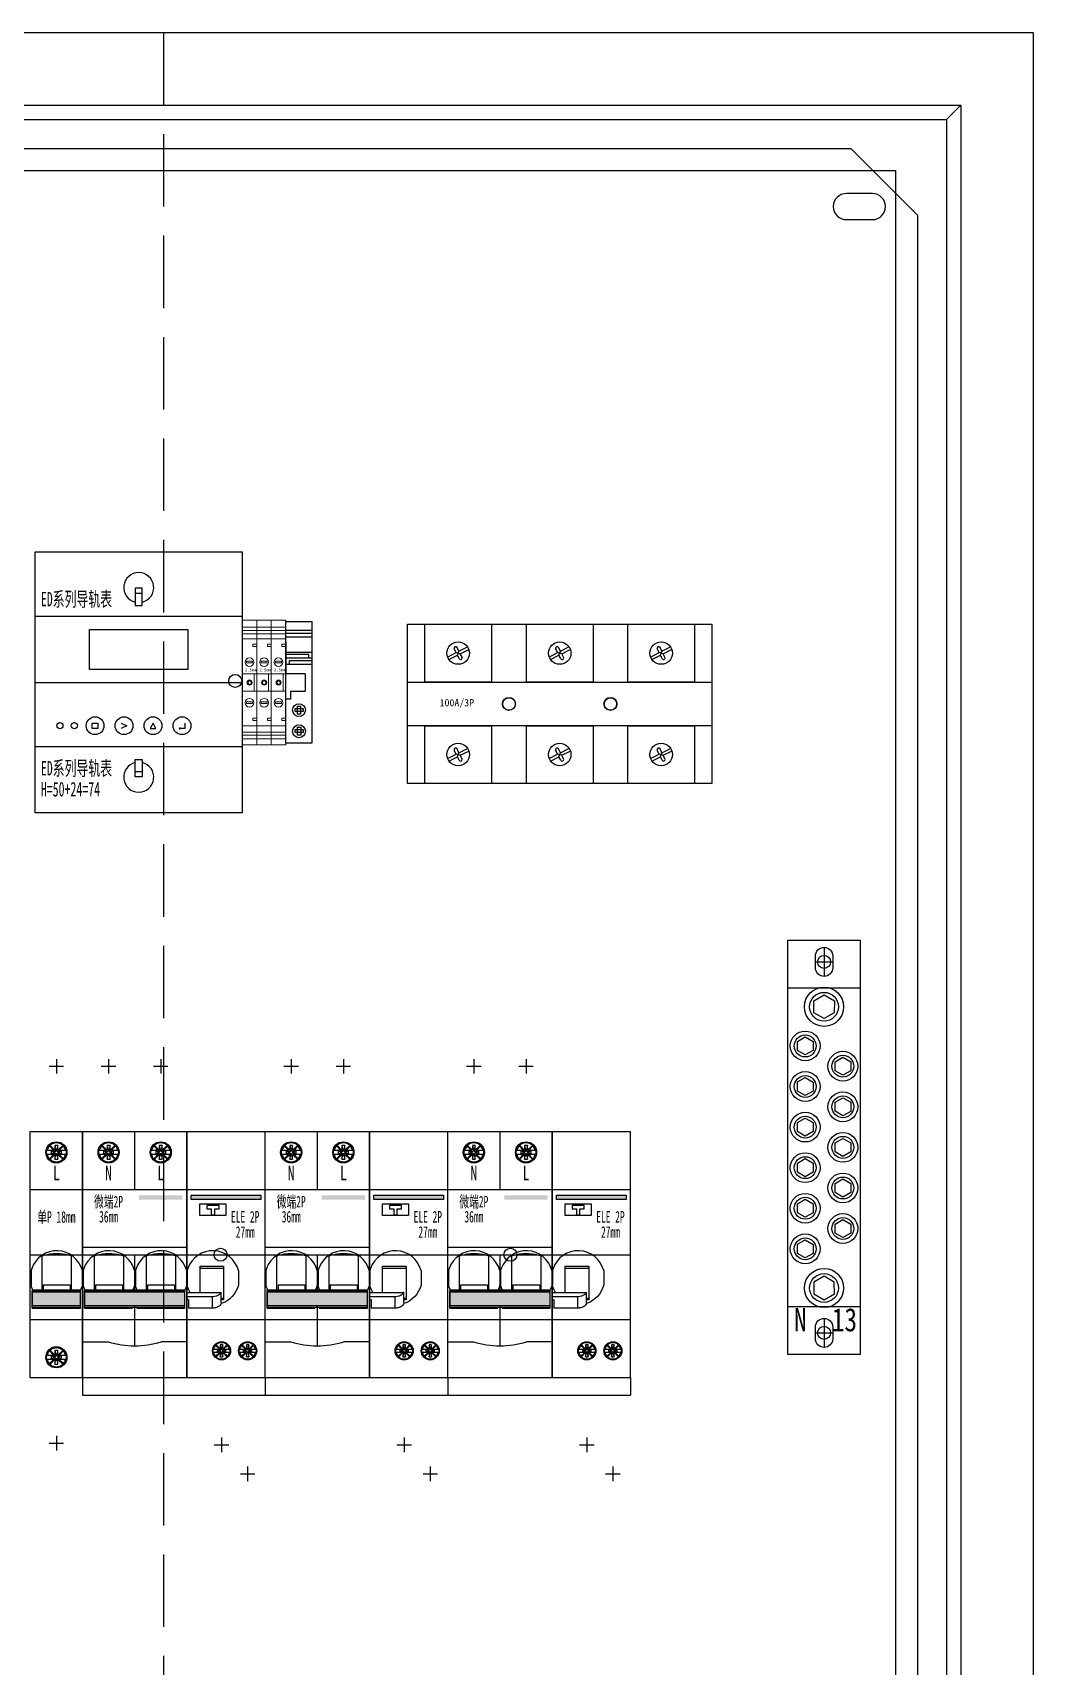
# Model space of a CAD drawing. Extents: x 1608260 to 1608860, y 413774 to 414974.
# Drawn here: x 1608515 to 1608860, y 414411 to 414974 of the extents above; entities that cross this region are included whole.
import ezdxf
from ezdxf.enums import TextEntityAlignment as Align

# ---------------------------------------------------------------- set-up
doc = ezdxf.new("R2010")
doc.units = 0
doc.header["$MEASUREMENT"] = 0
doc.linetypes.add('DASH', pattern=[0.35, 0.25, -0.1])
doc.linetypes.add('LYJS-XX', pattern=[0.35, 0.25, -0.1])
for name, color, linetype in [('LY-JS-BJ', 7, 'Continuous'), ('LY-JS-YQJ', 7, 'Continuous'), ('布置图', 20, 'Continuous')]:
    doc.layers.add(name, color=color, linetype=linetype)
doc.layers.add('LY-二次控制图', color=7, linetype='Continuous', lineweight=18)
doc.styles.add('-宋体', font='', dxfattribs={"width": 0.65})
doc.styles.add('LY-SJ-元器件', font='', dxfattribs={"width": 0.6, "height": 4})
doc.styles.add('宋体', font='', dxfattribs={"width": 0.8, "height": 3.5})
doc.styles.get('-宋体').set_extended_font_data('NSimSun')
doc.styles.get('LY-SJ-元器件').set_extended_font_data('SimSun')
doc.styles.get('宋体').set_extended_font_data('SimSun')

# ---------------------------------------------------------------- blocks, each defined once
blk = doc.blocks.new('A$C7F2E4CF4')
at = {"layer": 'LY-JS-YQJ', "color": 1, "linetype": 'DASH'}
for p, q in [((-3, 0), (3, 0)), ((0, 5), (0, -5))]:
    blk.add_line(p, q, dxfattribs=at)
at = {"layer": 'LY-JS-YQJ', "color": 0, "linetype": 'ByBlock'}
blk.add_lwpolyline([(0, 5), (0, 5, -0.414214), (3, 2), (3, -2, -0.414214), (0, -5), (0, -5, -0.414214), (-3, -2), (-3, 2, -0.414214)], format="xyb", close=True, dxfattribs=at)
blk = doc.blocks.new('13位零排2021')
at = {"layer": 'LY-JS-YQJ', "color": 2, "linetype": 'ByBlock'}
blk.add_lwpolyline([(25, 143), (25, 0), (0, 0), (0, 143)], close=True, dxfattribs=at)
for points in [[(0, 126.5), (25, 126.5)], [(25, 16.5), (0, 16.5)]]:
    blk.add_lwpolyline(points, dxfattribs=at)
at = {"layer": 'LY-JS-YQJ', "color": 3}
for points in [[(12.49, 115.91), (8.94, 117.97), (8.96, 122.07), (12.51, 124.1), (16.06, 122.04), (16.04, 117.94)], [(5.99, 103.38), (3.29, 104.95), (3.3, 108.07), (6.01, 109.62), (8.71, 108.05), (8.7, 104.93)], [(18.99, 96.38), (16.29, 97.95), (16.3, 101.07), (19.01, 102.62), (21.71, 101.05), (21.7, 97.93)], [(5.99, 89.38), (3.29, 90.95), (3.3, 94.07), (6.01, 95.62), (8.71, 94.05), (8.7, 90.93)], [(18.99, 82.38), (16.29, 83.95), (16.3, 87.07), (19.01, 88.62), (21.71, 87.05), (21.7, 83.93)], [(5.99, 75.38), (3.29, 76.95), (3.3, 80.07), (6.01, 81.62), (8.71, 80.05), (8.7, 76.93)], [(18.99, 68.38), (16.29, 69.95), (16.3, 73.07), (19.01, 74.62), (21.71, 73.05), (21.7, 69.93)], [(5.99, 61.38), (3.29, 62.95), (3.3, 66.07), (6.01, 67.62), (8.71, 66.05), (8.7, 62.93)], [(18.99, 54.38), (16.29, 55.95), (16.3, 59.07), (19.01, 60.62), (21.71, 59.05), (21.7, 55.93)], [(5.99, 47.38), (3.29, 48.95), (3.3, 52.07), (6.01, 53.62), (8.71, 52.05), (8.7, 48.93)], [(18.99, 40.38), (16.29, 41.95), (16.3, 45.07), (19.01, 46.62), (21.71, 45.05), (21.7, 41.93)], [(5.99, 33.38), (3.29, 34.95), (3.3, 38.07), (6.01, 39.62), (8.71, 38.05), (8.7, 34.93)], [(12.49, 27.09), (8.94, 25.03), (8.96, 20.93), (12.51, 18.9), (16.06, 20.96), (16.04, 25.06)]]:
    blk.add_lwpolyline(points, close=True, dxfattribs=at)
for centre, radius in [((12.5, 120.01), 6.76), ((12.5, 120.01), 4.97), ((6, 106.5), 5.14), ((6, 106.5), 3.78), ((19, 99.5), 5.14), ((19, 99.5), 3.78), ((6, 92.5), 5.14), ((6, 92.5), 3.78), ((19, 85.5), 5.14), ((19, 85.5), 3.78), ((6, 78.5), 5.14), ((6, 78.5), 3.78), ((19, 71.5), 5.14), ((19, 71.5), 3.78), ((6, 64.5), 5.14), ((6, 64.5), 3.78), ((19, 57.5), 5.14), ((19, 57.5), 3.78), ((6, 50.5), 5.14), ((6, 50.5), 3.78), ((19, 43.5), 5.14), ((19, 43.5), 3.78), ((6, 36.5), 5.14), ((6, 36.5), 3.78), ((12.5, 22.99), 6.76), ((12.5, 22.99), 4.97)]:
    blk.add_circle(centre, radius, dxfattribs=at)
at = {"layer": 'LY-JS-YQJ', "color": 0}
for p in [(12.5, 135.5), (12.5, 7.5)]:
    blk.add_blockref('A$C7F2E4CF4', p, dxfattribs=at)
at = {"layer": 'LY-JS-YQJ', "color": 1, "style": '-宋体', "width": 0.8}
blk.add_text('N', height=8, dxfattribs=at).set_placement((2.16, 8.05))
at = {"layer": 'LY-JS-YQJ', "color": 4, "style": '-宋体', "width": 0.8}
blk.add_text('13', height=8, dxfattribs=at).set_placement((15.18, 8.05))
blk = doc.blocks.new('A$Ccfe704a4')
for p, q in [((-91.17, -11.31), (-88.21, -9.81)), ((-90.7, -12.2), (-87.76, -10.71)), ((-88.21, -9.81), (-88.87, -8.52)), ((-86.79, -10.22), (-88.21, -9.81)), ((-88.04, -6.11), (-88.04, -6.07)), ((-87.24, -9.32), (-87.9, -8.03)), ((-87.76, -10.71), (-87.24, -9.32)), ((-87.16, -11.89), (-87.76, -10.71)), ((-87.24, -9.32), (-84.33, -7.85)), ((-86.79, -10.22), (-83.88, -8.75)), ((-86.19, -11.4), (-86.79, -10.22)), ((-86.75, -6.15), (-86.75, -6.07)), ((-56.17, -11.31), (-53.21, -9.81)), ((-55.7, -12.2), (-52.76, -10.71)), ((-53.21, -9.81), (-53.87, -8.52)), ((-51.79, -10.22), (-53.21, -9.81)), ((-53.04, -6.11), (-53.04, -6.07)), ((-52.24, -9.32), (-52.9, -8.03)), ((-52.76, -10.71), (-52.24, -9.32)), ((-52.16, -11.89), (-52.76, -10.71)), ((-52.24, -9.32), (-49.33, -7.85)), ((-51.79, -10.22), (-48.88, -8.75)), ((-51.19, -11.4), (-51.79, -10.22)), ((-51.75, -6.15), (-51.75, -6.07)), ((-21.17, -11.31), (-18.21, -9.81)), ((-20.7, -12.2), (-17.76, -10.71)), ((-18.21, -9.81), (-18.87, -8.52)), ((-16.79, -10.22), (-18.21, -9.81)), ((-18.04, -6.11), (-18.04, -6.07)), ((-17.24, -9.32), (-17.9, -8.03)), ((-17.76, -10.71), (-17.24, -9.32)), ((-17.16, -11.89), (-17.76, -10.71)), ((-17.24, -9.32), (-14.33, -7.85)), ((-16.79, -10.22), (-13.88, -8.75)), ((-16.19, -11.4), (-16.79, -10.22)), ((-16.75, -6.15), (-16.75, -6.07)), ((-76, -20), (-64, -20)), ((-91.17, -46.31), (-88.21, -44.81)), ((-88.21, -44.81), (-88.87, -43.52)), ((-86.79, -45.22), (-88.21, -44.81)), ((-88.04, -41.11), (-88.04, -41.07)), ((-87.24, -44.32), (-87.9, -43.03)), ((-87.76, -45.71), (-87.24, -44.32)), ((-87.24, -44.32), (-84.33, -42.85)), ((-86.79, -45.22), (-83.88, -43.75)), ((-86.75, -41.15), (-86.75, -41.07)), ((-56.17, -46.31), (-53.21, -44.81)), ((-53.21, -44.81), (-53.87, -43.52)), ((-51.79, -45.22), (-53.21, -44.81)), ((-53.04, -41.11), (-53.04, -41.07)), ((-52.24, -44.32), (-52.9, -43.03)), ((-52.76, -45.71), (-52.24, -44.32)), ((-52.24, -44.32), (-49.33, -42.85)), ((-51.79, -45.22), (-48.88, -43.75)), ((-51.75, -41.15), (-51.75, -41.07)), ((-21.17, -46.31), (-18.21, -44.81)), ((-18.21, -44.81), (-18.87, -43.52)), ((-16.79, -45.22), (-18.21, -44.81)), ((-18.04, -41.11), (-18.04, -41.07)), ((-17.24, -44.32), (-17.9, -43.03)), ((-17.76, -45.71), (-17.24, -44.32)), ((-17.24, -44.32), (-14.33, -42.85)), ((-16.79, -45.22), (-13.88, -43.75)), ((-16.75, -41.15), (-16.75, -41.07)), ((-90.7, -47.2), (-87.76, -45.71)), ((-87.16, -46.89), (-87.76, -45.71)), ((-86.19, -46.4), (-86.79, -45.22)), ((-55.7, -47.2), (-52.76, -45.71)), ((-52.16, -46.89), (-52.76, -45.71)), ((-51.19, -46.4), (-51.79, -45.22)), ((-20.7, -47.2), (-17.76, -45.71)), ((-17.16, -46.89), (-17.76, -45.71)), ((-16.19, -46.4), (-16.79, -45.22))]:
    blk.add_line(p, q)
for points in [[(-105, 0), (0, 0), (0, -55), (-105, -55)], [(-99, 0), (-76, 0), (-76, -20), (-99, -20)], [(-64, 0), (-41, 0), (-41, -20), (-64, -20)], [(-29, 0), (-6, 0), (-6, -20), (-29, -20)], [(-105, -20), (0, -20), (0, -35), (-105, -35)], [(-99, -35), (-76, -35), (-76, -55), (-99, -55)], [(-64, -35), (-41, -35), (-41, -55), (-64, -55)], [(-29, -35), (-6, -35), (-6, -55), (-29, -55)]]:
    blk.add_lwpolyline(points, close=True)
for centre, radius in [((-87.5, -9.95), 3.88), ((-52.5, -9.95), 3.88), ((-17.5, -9.95), 3.88), ((-70, -27.5), 2.15), ((-35, -27.5), 2.15), ((-87.5, -44.95), 3.88), ((-52.5, -44.95), 3.88), ((-17.5, -44.95), 3.88)]:
    blk.add_circle(centre, radius)
for centre, start, end in [((-88.38, -8.27), 26.8565, 206.8565), ((-53.38, -8.27), 26.8565, 206.8565), ((-18.38, -8.27), 26.8565, 206.8565), ((-86.67, -11.65), 206.8565, 26.8565), ((-51.67, -11.65), 206.8565, 26.8565), ((-16.67, -11.65), 206.8565, 26.8565), ((-88.38, -43.27), 26.8565, 206.8565), ((-53.38, -43.27), 26.8565, 206.8565), ((-18.38, -43.27), 26.8565, 206.8565), ((-86.67, -46.65), 206.8565, 26.8565), ((-51.67, -46.65), 206.8565, 26.8565), ((-16.67, -46.65), 206.8565, 26.8565)]:
    blk.add_arc(centre, 0.545, start, end)
at = {"insert": (-93.93, -25.82), "char_height": 2.5, "width": 3.1179, "attachment_point": 1}
blk.add_mtext('100A/3P', dxfattribs=at)
blk = doc.blocks.new('端子堵头')
at = {"layer": 'LY-JS-YQJ'}
for p, q in [((0, 39.03), (9, 39.03)), ((0, 37.96), (9, 37.96)), ((0, 36.73), (9, 36.73)), ((0, 35), (0, 24)), ((9, 35), (9, 24)), ((9, 34.58), (9, 33.47)), ((0, 31.48), (9, 31.48)), ((7.97, 30.59), (0, 30.59)), ((0, 29.53), (9, 29.53)), ((1.25, 27.32), (1.25, 28.56)), ((1.25, 28.56), (9, 28.56)), ((7.97, 29.53), (7.97, 30.59)), ((0, 27.32), (9, 27.32)), ((6.66, 24), (0, 24)), ((6.66, 24), (6.66, 18)), ((1.59, 18), (1.59, 15.27)), ((1.59, 18), (6.66, 18)), ((1.59, 15.27), (0, 15.27))]:
    blk.add_line(p, q, dxfattribs=at)
for points in [[(0, 42), (9, 42), (9, 0), (0, 0)], [(3.2, 12.05), (6.01, 12.05), (6.01, 10.99), (3.2, 10.99)], [(5.06, 12.84), (5.06, 10.03), (3.99, 10.03), (3.99, 12.84)], [(3.2, 4.76), (6.01, 4.76), (6.01, 3.69), (3.2, 3.69)], [(5.13, 5.6), (5.13, 2.79), (4.06, 2.79), (4.06, 5.6)]]:
    blk.add_lwpolyline(points, close=True, dxfattribs=at)
for centre in [(4.54, 11.43), (4.54, 4.14)]:
    blk.add_circle(centre, 2.23, dxfattribs=at)
blk = doc.blocks.new('A$C03D07FCC')
for p, q in [((0, 19.03), (5, 19.03)), ((0, 17.96), (5, 17.96)), ((5, 19.03), (10, 19.03)), ((5, 17.96), (10, 17.96)), ((0, 16.73), (5, 16.73)), ((5, 13.21), (3.66, 13.21)), ((3.66, 13.21), (3.66, 12.43)), ((3.66, 12.43), (5, 12.43)), ((5, 16.73), (10, 16.73)), ((5, 12.43), (5, 11.32)), ((10, 13.21), (8.66, 13.21)), ((8.66, 13.21), (8.66, 12.43)), ((8.66, 12.43), (10, 12.43)), ((0, 3), (5, 3)), ((4.07, 3), (4.07, -3)), ((5, 3), (10, 3)), ((9.07, 3), (9.07, -3)), ((0, -3), (5, -3)), ((5, -3), (10, -3)), ((5, -12.33), (3.66, -12.33)), ((3.66, -12.33), (3.66, -13.11)), ((3.66, -13.11), (5, -13.11)), ((10, -12.33), (8.66, -12.33)), ((8.66, -12.33), (8.66, -13.11)), ((8.66, -13.11), (10, -13.11)), ((0, -17.12), (5, -17.12)), ((0, -18.19), (5, -18.19)), ((0, -19.42), (5, -19.42)), ((5, -17.12), (10, -17.12)), ((5, -18.19), (10, -18.19)), ((5, -19.42), (10, -19.42))]:
    blk.add_line(p, q)
at = {"color": 2}
for p, q in [((10, 19.03), (15, 19.03)), ((10, 17.96), (15, 17.96)), ((10, 16.73), (15, 16.73)), ((10, 12.43), (10, 11.32)), ((15, 13.21), (13.66, 13.21)), ((13.66, 13.21), (13.66, 12.43)), ((13.66, 12.43), (15, 12.43)), ((15, 12.43), (15, 11.32)), ((10, 3), (15, 3)), ((14.07, 3), (14.07, -3)), ((10, -3), (15, -3)), ((15, -12.33), (13.66, -12.33)), ((13.66, -12.33), (13.66, -13.11)), ((13.66, -13.11), (15, -13.11)), ((10, -17.12), (15, -17.12)), ((10, -18.19), (15, -18.19)), ((10, -19.42), (15, -19.42))]:
    blk.add_line(p, q, dxfattribs=at)
for points in [[(0, 21.5), (5, 21.5), (5, -21.5), (0, -21.5)], [(5, 21.5), (10, 21.5), (10, -21.5), (5, -21.5)], [(0, 15), (5, 15), (5, -15), (0, -15)], [(5, 15), (10, 15), (10, -15), (5, -15)], [(1.47, 7.3), (3.53, 7.3), (3.53, 6.79), (1.47, 6.79)], [(6.47, 7.3), (8.53, 7.3), (8.53, 6.79), (6.47, 6.79)], [(1.47, -6.71), (3.53, -6.71), (3.53, -7.23), (1.47, -7.23)], [(6.47, -6.71), (8.53, -6.71), (8.53, -7.23), (6.47, -7.23)]]:
    blk.add_lwpolyline(points, close=True)
for points in [[(10, 21.5), (15, 21.5), (15, -21.5), (10, -21.5)], [(10, 15), (15, 15), (15, -15), (10, -15)], [(11.47, 7.3), (13.53, 7.3), (13.53, 6.79), (11.47, 6.79)], [(11.47, -6.71), (13.53, -6.71), (13.53, -7.23), (11.47, -7.23)]]:
    blk.add_lwpolyline(points, close=True, dxfattribs=at)
for centre, radius in [((2.5, 7), 1.5), ((7.5, 7), 1.5), ((2.52, -0.08), 0.879), ((2.52, -0.08), 0.879), ((2.52, -0.08), 0.59), ((7.52, -0.08), 0.879), ((7.52, -0.08), 0.879), ((7.52, -0.08), 0.59), ((2.5, -7), 1.5), ((7.5, -7), 1.5)]:
    blk.add_circle(centre, radius)
for centre, radius in [((12.5, 7), 1.5), ((12.52, -0.08), 0.879), ((12.52, -0.08), 0.879), ((12.52, -0.08), 0.59), ((12.5, -7), 1.5)]:
    blk.add_circle(centre, radius, dxfattribs=at)
at = {"layer": 'LY-二次控制图', "lineweight": -3}
blk.add_blockref('端子堵头', (15, -21), dxfattribs=at)
at = {"char_height": 1, "width": 2.5692, "attachment_point": 1}
for insert in [(0.91, 4.81), (5.91, 4.81)]:
    blk.add_mtext('2.5mm', dxfattribs=dict(at, insert=insert))
at = {"color": 2, "insert": (10.91, 4.81), "char_height": 1, "width": 2.5692, "attachment_point": 1}
blk.add_mtext('2.5mm', dxfattribs=at)
blk = doc.blocks.new('ED系列导轨表-海恩德')
for p, q in [((34.53, 30.78), (36.97, 30.78)), ((29.7, -14.01), (31.7, -14.94)), ((31.7, -14.94), (29.7, -15.86)), ((40.7, -14.01), (39.7, -15.86)), ((39.7, -15.86), (41.7, -15.86)), ((41.7, -15.86), (40.7, -14.01)), ((49.7, -15.86), (50.04, -15.61)), ((49.7, -15.86), (50.04, -16.11)), ((34.53, -30.78), (36.97, -30.78))]:
    blk.add_line(p, q)
at = {"color": 1}
blk.add_line((0, 0), (71.5, 0), dxfattribs=at)
for points in [[(0, 45), (71.5, 45), (71.5, -45), (0, -45)], [(34.53, 26.56), (36.97, 26.56), (36.97, 32.53), (34.53, 32.53)], [(18.77, 18.28), (52.73, 18.28), (52.73, 4.5), (18.77, 4.5)], [(19.7, -14.01), (21.7, -14.01), (21.7, -15.86), (19.7, -15.86)], [(34.53, -26.56), (36.97, -26.56), (36.97, -32.53), (34.53, -32.53)]]:
    blk.add_lwpolyline(points, close=True)
at = {"color": 3}
blk.add_lwpolyline([(0, 22.83), (71.5, 22.83), (71.5, -22.17), (0, -22.17)], close=True, dxfattribs=at)
blk.add_lwpolyline([(51.7, -14.01), (51.7, -15.86), (49.7, -15.86)])
for centre, radius in [((8.57, -14.94), 1.06), ((13.57, -14.94), 1.06), ((20.7, -14.94), 3.07), ((30.7, -14.94), 3.07), ((40.7, -14.94), 3.07), ((50.7, -14.94), 3.07)]:
    blk.add_circle(centre, radius)
for centre, start, end in [((35.75, 32.71), 283.6038, 256.3962), ((35.75, -32.71), 103.6038, 76.3962)]:
    blk.add_arc(centre, 5.18, start, end)
at = {"layer": 'LY-二次控制图', "color": 4, "lineweight": -3, "style": '宋体', "width": 0.6}
for s, p in [('ED系列导轨表', (2.01, 26.24)), ('ED系列导轨表', (2.01, -32.11)), ('H=50+24=74', (2.01, -39.34))]:
    blk.add_text(s, height=5, dxfattribs=at).set_placement(p)
blk = doc.blocks.new('微端2P+ELE-63mm-2022.1')
h = blk.add_hatch(color=3)
h.dxf.hatch_style = 1
h.paths.add_polyline_path([(34.5, 19), (34.5, 20.5), (19.5, 20.5), (19.5, 19)])
h = blk.add_hatch(color=3)
h.dxf.hatch_style = 1
h.paths.add_polyline_path([(61.5, 19), (61.5, 20.5), (37.5, 20.5), (37.5, 19)])
h = blk.add_hatch(color=0)
h.dxf.hatch_style = 1
h.paths.add_polyline_path([(0.7, -12.97), (0.7, -17.47), (35.3, -17.47), (35.3, -12.97)])
at = {"color": 1}
for p, q in [((6.5, 65), (11.5, 65)), ((9, 67.5), (9, 62.5)), ((24.5, 65), (29.5, 65)), ((27, 67.5), (27, 62.5)), ((0, 0), (63, 0))]:
    blk.add_line(p, q, dxfattribs=at)
at = {"color": 0}
for p, q in [((0, 42.5), (36, 42.5)), ((0, -42.5), (0, 42.5)), ((18, 42.5), (18, 22.5)), ((36, 42.5), (36, -42.5)), ((63, -42.5), (63, 42.5)), ((0, 22.5), (36, 22.5)), ((36, 2.5), (0, 2.5)), ((18, 0), (18, -12.22)), ((48.65, -15.61), (47.85, -15.61)), ((36, -22.5), (0, -22.5)), ((18, -17.47), (18, -31.46)), ((0, -42.5), (0, -48.5)), ((36, -42.5), (0, -42.5)), ((63, -42.5), (63, -48.5)), ((0, -48.5), (63, -48.5))]:
    blk.add_line(p, q, dxfattribs=at)
at = {"color": 0, "linetype": 'Continuous', "lineweight": 25}
for p, q in [((5.58, 34.71), (7.95, 34.71)), ((7.95, 35.91), (5.59, 35.91)), ((6.7, 37.82), (6.49, 37.61)), ((6.49, 37.61), (6.6, 37.5)), ((6.6, 37.5), (8.15, 35.95)), ((8.15, 34.67), (6.6, 33.12)), ((6.81, 37.71), (6.7, 37.82)), ((8.39, 36.13), (6.81, 37.71)), ((6.81, 32.91), (8.39, 34.49)), ((7.25, 35.91), (8, 35.46)), ((7.25, 35.91), (7.25, 34.71)), ((7.25, 34.71), (8, 35.16)), ((8, 35.46), (8, 35.16)), ((8.25, 35.46), (8, 35.46)), ((8, 35.16), (8.25, 35.16)), ((9.5, 37.66), (8.5, 37.66)), ((8.5, 37.66), (8.5, 36.46)), ((8.5, 37.66), (8.85, 36.31)), ((8.5, 36.46), (8.85, 35.96)), ((8.5, 34.16), (8.85, 34.65)), ((8.5, 32.96), (8.85, 34.31)), ((8.5, 34.16), (8.5, 32.96)), ((9.15, 36.31), (8.85, 36.31)), ((8.85, 36.31), (8.85, 35.96)), ((8.85, 34.65), (8.85, 34.31)), ((8.85, 34.31), (9.15, 34.31)), ((9.5, 37.66), (9.15, 36.31)), ((9.5, 36.46), (9.15, 35.96)), ((9.15, 35.96), (9.15, 36.31)), ((9.15, 34.31), (9.15, 34.66)), ((9.5, 34.16), (9.15, 34.66)), ((9.15, 34.31), (9.5, 32.96)), ((9.5, 36.46), (9.5, 37.66)), ((9.5, 32.96), (9.5, 34.16)), ((11.19, 37.71), (9.61, 36.13)), ((9.61, 34.49), (11.19, 32.91)), ((10, 35.46), (9.75, 35.46)), ((9.75, 35.16), (10, 35.16)), ((9.85, 35.95), (11.4, 37.5)), ((11.4, 33.12), (9.85, 34.67)), ((10.75, 35.91), (10, 35.46)), ((10, 35.16), (10, 35.46)), ((10.75, 34.71), (10, 35.16)), ((12.42, 35.91), (10.05, 35.91)), ((10.05, 34.71), (12.41, 34.71)), ((10.75, 34.71), (10.75, 35.91)), ((11.3, 37.82), (11.19, 37.71)), ((11.51, 37.61), (11.3, 37.82)), ((11.4, 37.5), (11.51, 37.61)), ((23.58, 34.71), (25.95, 34.71)), ((25.95, 35.91), (23.59, 35.91)), ((24.7, 37.82), (24.49, 37.61)), ((24.49, 37.61), (24.6, 37.5)), ((24.6, 37.5), (26.15, 35.95)), ((26.15, 34.67), (24.6, 33.12)), ((24.81, 37.71), (24.7, 37.82)), ((26.39, 36.13), (24.81, 37.71)), ((24.81, 32.91), (26.39, 34.49)), ((25.25, 35.91), (25.25, 34.71)), ((25.25, 35.91), (26, 35.46)), ((25.25, 34.71), (26, 35.16)), ((26.25, 35.46), (26, 35.46)), ((26, 35.46), (26, 35.16)), ((26, 35.16), (26.25, 35.16)), ((26.5, 37.66), (26.5, 36.46)), ((26.5, 37.66), (26.85, 36.31)), ((27.5, 37.66), (26.5, 37.66)), ((26.5, 36.46), (26.85, 35.96)), ((26.5, 34.16), (26.85, 34.65)), ((26.5, 32.96), (26.85, 34.31)), ((26.5, 34.16), (26.5, 32.96)), ((26.85, 36.31), (26.85, 35.96)), ((27.15, 36.31), (26.85, 36.31)), ((26.85, 34.65), (26.85, 34.31)), ((26.85, 34.31), (27.15, 34.31)), ((27.5, 37.66), (27.15, 36.31)), ((27.5, 36.46), (27.15, 35.96)), ((27.15, 35.96), (27.15, 36.31)), ((27.5, 34.16), (27.15, 34.66)), ((27.15, 34.31), (27.15, 34.66)), ((27.15, 34.31), (27.5, 32.96)), ((27.5, 36.46), (27.5, 37.66)), ((27.5, 32.96), (27.5, 34.16)), ((29.19, 37.71), (27.61, 36.13)), ((27.61, 34.49), (29.19, 32.91)), ((28, 35.46), (27.75, 35.46)), ((27.75, 35.16), (28, 35.16)), ((27.85, 35.95), (29.4, 37.5)), ((29.4, 33.12), (27.85, 34.67)), ((28.75, 35.91), (28, 35.46)), ((28, 35.16), (28, 35.46)), ((28.75, 34.71), (28, 35.16)), ((30.42, 35.91), (28.05, 35.91)), ((28.05, 34.71), (30.41, 34.71)), ((28.75, 34.71), (28.75, 35.91)), ((29.3, 37.82), (29.19, 37.71)), ((29.51, 37.61), (29.3, 37.82)), ((29.4, 37.5), (29.51, 37.61)), ((6.6, 33.12), (6.49, 33.01)), ((6.49, 33.01), (6.7, 32.8)), ((6.7, 32.8), (6.81, 32.91)), ((8.5, 32.96), (9.5, 32.96)), ((9, 31.81), (9, 32.06)), ((11.19, 32.91), (11.3, 32.8)), ((11.3, 32.8), (11.51, 33.01)), ((11.51, 33.01), (11.4, 33.12)), ((24.6, 33.12), (24.49, 33.01)), ((24.49, 33.01), (24.7, 32.8)), ((24.7, 32.8), (24.81, 32.91)), ((26.5, 32.96), (27.5, 32.96)), ((27, 31.81), (27, 32.06)), ((29.19, 32.91), (29.3, 32.8)), ((29.3, 32.8), (29.51, 33.01)), ((29.51, 33.01), (29.4, 33.12)), ((0.25, -5.47), (0.25, -10.49)), ((4.1, -12.22), (4.1, -0.35)), ((14.1, -0.35), (14.1, -12.22)), ((17.95, -5.47), (17.95, -10.49)), ((18.25, -5.47), (18.25, -10.49)), ((22.1, -12.22), (22.1, -0.35)), ((32.1, -0.35), (32.1, -12.22)), ((35.95, -5.47), (35.95, -10.49)), ((36.11, -5.47), (36.11, -10.49)), ((40.55, -13.08), (40.55, -3.94)), ((40.55, -3.94), (48.65, -3.94)), ((40.55, -4.67), (48.65, -4.67)), ((48.65, -3.94), (48.65, -15.61)), ((53.81, -5.47), (53.81, -10.49)), ((4.45, -10.38), (13.75, -10.38)), ((4.45, -10.38), (4.45, -12.22)), ((13.75, -10.38), (13.75, -12.22)), ((22.45, -10.38), (31.75, -10.38)), ((22.45, -10.38), (22.45, -12.22)), ((31.75, -10.38), (31.75, -12.22)), ((0.7, -12.22), (0.7, -12.44)), ((35.3, -12.22), (0.7, -12.22)), ((35.3, -12.44), (0.7, -12.44)), ((0.7, -18.44), (0.7, -12.44)), ((35.3, -12.97), (0.7, -12.97)), ((0.7, -12.97), (0.7, -17.47)), ((35.3, -12.44), (35.3, -12.22)), ((35.3, -18.44), (35.3, -12.44)), ((35.3, -17.47), (35.3, -12.97)), ((36, -13.09), (47.68, -13.09)), ((36, -14.38), (44.85, -14.38)), ((36, -15.45), (36.55, -15.45)), ((36.55, -15.61), (36, -15.61)), ((36.55, -15.45), (36.55, -18.44)), ((40.55, -13.08), (47.85, -13.08)), ((44.85, -18.44), (44.85, -14.38)), ((47.85, -16.51), (47.85, -13.08)), ((47.85, -14.99), (48.65, -14.99)), ((0.7, -17.47), (35.3, -17.47)), ((0.7, -18.13), (35.3, -18.13)), ((0.7, -18.44), (17.3, -18.44)), ((18.7, -18.44), (35.3, -18.44)), ((44.85, -18.44), (36.55, -18.44)), ((47.07, -32.65), (45.04, -32.65)), ((45.04, -33.68), (47.07, -33.68)), ((46, -31.01), (45.82, -31.19)), ((45.82, -31.19), (45.91, -31.29)), ((45.91, -31.29), (47.24, -32.62)), ((47.24, -33.71), (45.91, -35.04)), ((46.09, -31.1), (46, -31.01)), ((47.45, -32.46), (46.09, -31.1)), ((46.47, -32.65), (46.47, -33.68)), ((46.47, -32.65), (47.11, -33.04)), ((46.47, -33.68), (47.11, -33.29)), ((47.11, -33.04), (47.11, -33.29)), ((47.33, -33.04), (47.11, -33.04)), ((47.11, -33.29), (47.33, -33.29)), ((47.54, -31.15), (47.84, -32.31)), ((47.54, -31.15), (47.54, -32.18)), ((48.4, -31.15), (47.54, -31.15)), ((47.54, -32.18), (47.84, -32.61)), ((47.54, -34.15), (47.84, -33.73)), ((48.1, -32.31), (47.84, -32.31)), ((47.84, -32.31), (47.84, -32.61)), ((47.84, -33.73), (47.84, -34.02)), ((48.4, -31.15), (48.1, -32.31)), ((48.4, -32.18), (48.1, -32.61)), ((48.1, -32.61), (48.1, -32.31)), ((48.1, -34.02), (48.1, -33.72)), ((48.4, -34.15), (48.1, -33.72)), ((48.4, -32.18), (48.4, -31.15)), ((49.85, -31.1), (48.49, -32.46)), ((48.83, -33.04), (48.61, -33.04)), ((48.61, -33.29), (48.83, -33.29)), ((48.7, -32.62), (50.03, -31.29)), ((50.03, -35.04), (48.7, -33.71)), ((49.47, -32.65), (48.83, -33.04)), ((48.83, -33.29), (48.83, -33.04)), ((49.47, -33.68), (48.83, -33.29)), ((50.9, -32.65), (48.87, -32.65)), ((48.87, -33.68), (50.89, -33.68)), ((49.47, -33.68), (49.47, -32.65)), ((49.94, -31.01), (49.85, -31.1)), ((50.12, -31.19), (49.94, -31.01)), ((50.03, -31.29), (50.12, -31.19)), ((56.07, -32.65), (54.04, -32.65)), ((54.04, -33.68), (56.07, -33.68)), ((55, -31.01), (54.82, -31.19)), ((54.82, -31.19), (54.91, -31.29)), ((54.91, -31.29), (56.24, -32.62)), ((56.24, -33.71), (54.91, -35.04)), ((55.09, -31.1), (55, -31.01)), ((56.45, -32.46), (55.09, -31.1)), ((55.47, -32.65), (55.47, -33.68)), ((55.47, -32.65), (56.11, -33.04)), ((55.47, -33.68), (56.11, -33.29)), ((56.11, -33.04), (56.11, -33.29)), ((56.33, -33.04), (56.11, -33.04)), ((56.11, -33.29), (56.33, -33.29)), ((56.54, -31.15), (56.84, -32.31)), ((56.54, -31.15), (56.54, -32.18)), ((57.4, -31.15), (56.54, -31.15)), ((56.54, -32.18), (56.84, -32.61)), ((56.54, -34.15), (56.84, -33.73)), ((57.1, -32.31), (56.84, -32.31)), ((56.84, -32.31), (56.84, -32.61)), ((56.84, -33.73), (56.84, -34.02)), ((57.4, -31.15), (57.1, -32.31)), ((57.4, -32.18), (57.1, -32.61)), ((57.1, -32.61), (57.1, -32.31)), ((57.1, -34.02), (57.1, -33.72)), ((57.4, -34.15), (57.1, -33.72)), ((57.4, -32.18), (57.4, -31.15)), ((58.85, -31.1), (57.49, -32.46)), ((57.83, -33.04), (57.61, -33.04)), ((57.61, -33.29), (57.83, -33.29)), ((57.7, -32.62), (59.03, -31.29)), ((59.03, -35.04), (57.7, -33.71)), ((58.47, -32.65), (57.83, -33.04)), ((57.83, -33.29), (57.83, -33.04)), ((58.47, -33.68), (57.83, -33.29)), ((59.9, -32.65), (57.87, -32.65)), ((57.87, -33.68), (59.89, -33.68)), ((58.47, -33.68), (58.47, -32.65)), ((58.94, -31.01), (58.85, -31.1)), ((59.12, -31.19), (58.94, -31.01)), ((59.03, -31.29), (59.12, -31.19)), ((45.91, -35.04), (45.82, -35.14)), ((45.82, -35.14), (46, -35.32)), ((46, -35.32), (46.09, -35.23)), ((46.09, -35.23), (47.45, -33.87)), ((47.54, -35.18), (47.84, -34.02)), ((47.54, -34.15), (47.54, -35.18)), ((47.54, -35.18), (48.4, -35.18)), ((47.84, -34.02), (48.1, -34.02)), ((47.97, -36.17), (47.97, -35.95)), ((48.1, -34.02), (48.4, -35.18)), ((48.4, -35.18), (48.4, -34.15)), ((48.49, -33.87), (49.85, -35.23)), ((49.85, -35.23), (49.94, -35.32)), ((49.94, -35.32), (50.12, -35.14)), ((50.12, -35.14), (50.03, -35.04)), ((54.91, -35.04), (54.82, -35.14)), ((54.82, -35.14), (55, -35.32)), ((55, -35.32), (55.09, -35.23)), ((55.09, -35.23), (56.45, -33.87)), ((56.54, -35.18), (56.84, -34.02)), ((56.54, -34.15), (56.54, -35.18)), ((56.54, -35.18), (57.4, -35.18)), ((56.84, -34.02), (57.1, -34.02)), ((56.97, -36.17), (56.97, -35.95)), ((57.1, -34.02), (57.4, -35.18)), ((57.4, -35.18), (57.4, -34.15)), ((57.49, -33.87), (58.85, -35.23)), ((58.85, -35.23), (58.94, -35.32)), ((58.94, -35.32), (59.12, -35.14)), ((59.12, -35.14), (59.03, -35.04))]:
    blk.add_line(p, q, dxfattribs=at)
at = {"color": 1, "linetype": 'ByBlock'}
for p, q in [((45.47, -65.6), (50.47, -65.6)), ((47.97, -63.1), (47.97, -68.1)), ((56.97, -73.1), (56.97, -78.1)), ((54.47, -75.6), (59.47, -75.6))]:
    blk.add_line(p, q, dxfattribs=at)
at = {"color": 0}
for points in [[(63, -42.5), (36, -42.5), (36, 42.5), (63, 42.5)], [(36, 22.5), (63, 22.5)], [(42.9, 17), (42.9, 15.8), (44.4, 15.8), (44.4, 13.8), (45.6, 13.8), (45.6, 15.8), (47.1, 15.8), (47.1, 17), (42.9, 17)], [(63, -22.5), (36, -22.5)], [(0, -30.05), (8.89, -30.05)], [(36, -30.05), (27.11, -30.05)]]:
    blk.add_lwpolyline(points, dxfattribs=at)
at = {"color": 0, "linetype": 'Continuous', "lineweight": 25}
for points in [[(8.85, 35.96, -0.008657), (8.83, 35.88, -0.023793), (8.8, 35.81, -0.091571), (8.7, 35.65, -0.078411), (8.54, 35.53, -0.073505), (8.41, 35.48, -0.017685), (8.36, 35.47, -0.010456), (8.3, 35.46, -0.005778), (8.25, 35.46)], [(8.25, 35.16, -0.00869), (8.33, 35.15, -0.023887), (8.41, 35.14, -0.086312), (8.57, 35.07, -0.089889), (8.74, 34.92, -0.067544), (8.8, 34.81, -0.017754), (8.82, 34.76, -0.010496), (8.84, 34.71, -0.005799), (8.85, 34.65)], [(9.75, 35.46, -0.008656), (9.67, 35.47, -0.023792), (9.59, 35.48, -0.085963), (9.43, 35.54, -0.089526), (9.26, 35.69, -0.067272), (9.2, 35.81, -0.017683), (9.18, 35.86, -0.010455), (9.16, 35.91, -0.005777), (9.15, 35.96)], [(9.15, 34.66, -0.008657), (9.17, 34.74, -0.023793), (9.2, 34.81, -0.091571), (9.3, 34.96, -0.078412), (9.46, 35.09, -0.073501), (9.59, 35.14, -0.017684), (9.64, 35.15, -0.010456), (9.7, 35.15, -0.005777), (9.75, 35.16)], [(26.85, 35.96, -0.008657), (26.83, 35.88, -0.023793), (26.8, 35.81, -0.091571), (26.7, 35.65, -0.078411), (26.54, 35.53, -0.073505), (26.41, 35.48, -0.017685), (26.36, 35.47, -0.010456), (26.3, 35.46, -0.005778), (26.25, 35.46)], [(26.25, 35.16, -0.00869), (26.33, 35.15, -0.023887), (26.41, 35.14, -0.086312), (26.57, 35.07, -0.089889), (26.74, 34.92, -0.067544), (26.8, 34.81, -0.017754), (26.82, 34.76, -0.010496), (26.84, 34.71, -0.005799), (26.85, 34.65)], [(27.75, 35.46, -0.008656), (27.67, 35.47, -0.023792), (27.59, 35.48, -0.085963), (27.43, 35.54, -0.089526), (27.26, 35.69, -0.067272), (27.2, 35.81, -0.017683), (27.18, 35.86, -0.010455), (27.16, 35.91, -0.005777), (27.15, 35.96)], [(27.15, 34.66, -0.008657), (27.17, 34.74, -0.023793), (27.2, 34.81, -0.091571), (27.3, 34.96, -0.078412), (27.46, 35.09, -0.073501), (27.59, 35.14, -0.017684), (27.64, 35.15, -0.010456), (27.7, 35.15, -0.005777), (27.75, 35.16)], [(17.95, -5.47, 0.325898), (9.48, 1.36, 0.327549), (0.48, -4.75, 0.019903), (0.25, -5.47)], [(4.1, -0.35, -0.057791), (7.63, 0.35, -0.021426), (9.1, 0.42)], [(9.1, 0.42, -0.062866), (13.22, -0.09, -0.011925), (13.81, -0.26, -0.00278), (14.1, -0.35)], [(35.95, -5.47, 0.325898), (27.48, 1.36, 0.327549), (18.48, -4.75, 0.019903), (18.25, -5.47)], [(22.1, -0.35, -0.057791), (25.63, 0.35, -0.021426), (27.1, 0.42)], [(27.1, 0.42, -0.062866), (31.22, -0.09, -0.011925), (31.81, -0.26, -0.00278), (32.1, -0.35)], [(53.81, -5.47, 0.325898), (45.34, 1.36, 0.327549), (36.34, -4.75, 0.019903), (36.11, -5.47)], [(0.95, -12.22, -0.004985), (0.8, -11.97, -0.030991), (0.56, -11.44, -0.01067), (0.46, -11.16, -0.005787), (0.39, -10.94, -0.003458), (0.32, -10.72, -0.001919), (0.25, -10.49)], [(17.95, -10.49, -0.002854), (17.85, -10.83, -0.004585), (17.78, -11.05, -0.019111), (17.6, -11.55, -0.037551), (17.32, -12.12, -0.002555), (17.26, -12.22)], [(18.95, -12.22, -0.004985), (18.8, -11.97, -0.030991), (18.56, -11.44, -0.01067), (18.46, -11.16, -0.005787), (18.39, -10.94, -0.003458), (18.32, -10.72, -0.001919), (18.25, -10.49)], [(35.95, -10.49, -0.002854), (35.85, -10.83, -0.004585), (35.78, -11.05, -0.019111), (35.6, -11.55, -0.037551), (35.32, -12.12, -0.002555), (35.26, -12.22)], [(37.19, -13.09, -0.001795), (36.72, -12.11, -0.00414), (36.48, -11.57, -0.009598), (36.28, -11.1, -0.013431), (36.18, -10.85, -0.015877), (36.14, -10.72, -0.023788), (36.12, -10.63, -0.050604), (36.11, -10.53, -0.012356), (36.11, -10.49)], [(53.81, -10.49, -0.25096), (47.8, -16.87)], [(44.85, -14.38, 0.009763), (45.08, -14.37, 0.05752), (46.08, -14.21, 0.073734), (46.98, -13.81, 0.073656), (47.49, -13.36, 0.028209), (47.59, -13.23, 0.012152), (47.68, -13.09)], [(47.85, -16.51, -0.010744), (47.85, -16.6, -0.101991), (47.7, -17.11, -0.08255), (47.35, -17.58, -0.05423), (46.92, -17.91, -0.059873), (46.2, -18.23, -0.070818), (45, -18.44, -0.004299), (44.85, -18.44)], [(47.85, -13.22, 0.010405), (47.85, -13.21, 0.052357), (47.85, -13.2, 0.052352), (47.84, -13.19, 0.046202), (47.83, -13.17, 0.029578), (47.82, -13.16, 0.02368), (47.8, -13.15, 0.017967), (47.78, -13.14, 0.014665), (47.76, -13.13, 0.011695), (47.74, -13.12, 0.016038), (47.7, -13.1, 0.002868), (47.68, -13.09)], [(47.84, -32.61, -0.008657), (47.82, -32.67, -0.023793), (47.8, -32.74, -0.091571), (47.71, -32.87, -0.078411), (47.58, -32.98, -0.073505), (47.46, -33.02, -0.017685), (47.42, -33.03, -0.010456), (47.37, -33.03, -0.005778), (47.33, -33.04)], [(47.33, -33.29, -0.00869), (47.39, -33.3, -0.023887), (47.46, -33.31, -0.086312), (47.6, -33.37, -0.089889), (47.74, -33.5, -0.067544), (47.8, -33.6, -0.017754), (47.81, -33.64, -0.010496), (47.83, -33.68, -0.005799), (47.84, -33.73)], [(48.61, -33.04, -0.008656), (48.54, -33.03, -0.023792), (48.48, -33.02, -0.085963), (48.34, -32.96, -0.089526), (48.2, -32.83, -0.067272), (48.14, -32.74, -0.017683), (48.12, -32.69, -0.010455), (48.11, -32.65, -0.005777), (48.1, -32.61)], [(48.1, -33.72, -0.008657), (48.12, -33.66, -0.023793), (48.14, -33.59, -0.091571), (48.23, -33.46, -0.078412), (48.36, -33.35, -0.073501), (48.48, -33.31, -0.017684), (48.52, -33.3, -0.010456), (48.57, -33.3, -0.005777), (48.61, -33.29)], [(56.84, -32.61, -0.008657), (56.82, -32.67, -0.023793), (56.8, -32.74, -0.091571), (56.71, -32.87, -0.078411), (56.58, -32.98, -0.073505), (56.46, -33.02, -0.017685), (56.42, -33.03, -0.010456), (56.37, -33.03, -0.005778), (56.33, -33.04)], [(56.33, -33.29, -0.00869), (56.39, -33.3, -0.023887), (56.46, -33.31, -0.086312), (56.6, -33.37, -0.089889), (56.74, -33.5, -0.067544), (56.8, -33.6, -0.017754), (56.81, -33.64, -0.010496), (56.83, -33.68, -0.005799), (56.84, -33.73)], [(57.61, -33.04, -0.008656), (57.54, -33.03, -0.023792), (57.48, -33.02, -0.085963), (57.34, -32.96, -0.089526), (57.2, -32.83, -0.067272), (57.14, -32.74, -0.017683), (57.12, -32.69, -0.010455), (57.11, -32.65, -0.005777), (57.1, -32.61)], [(57.1, -33.72, -0.008657), (57.12, -33.66, -0.023793), (57.14, -33.59, -0.091571), (57.23, -33.46, -0.078412), (57.36, -33.35, -0.073501), (57.48, -33.31, -0.017684), (57.52, -33.3, -0.010456), (57.57, -33.3, -0.005777), (57.61, -33.29)]]:
    blk.add_lwpolyline(points, format="xyb", dxfattribs=at)
at = {"color": 3}
blk.add_lwpolyline([(37.5, 20.5), (61.5, 20.5), (61.5, 19), (37.5, 19)], close=True, dxfattribs=at)
at = {"color": 0}
blk.add_lwpolyline([(40.5, 17.5), (49.5, 17.5), (49.5, 13.5), (40.5, 13.5)], close=True, dxfattribs=at)
for centre, radius in [((9, 35.31), 3.64), ((9, 35.31), 3.39), ((27, 35.31), 3.64), ((27, 35.31), 3.39), ((47.97, -33.16), 3.12), ((47.97, -33.16), 2.91), ((56.97, -33.16), 3.12), ((56.97, -33.16), 2.91)]:
    blk.add_circle(centre, radius, dxfattribs=at)
at = {"color": 0, "linetype": 'Continuous', "lineweight": 25}
for centre, radius in [((9, 35.31), 3.5), ((27, 35.31), 3.5), ((47.97, -33.16), 3), ((56.97, -33.16), 3)]:
    blk.add_circle(centre, radius, dxfattribs=at)
for centre, radius, start, end in [((9, 35.31), 3.25, 137.6454, 169.3613), ((9, 35.31), 3.25, 190.6387, 222.3546), ((9, 35.31), 3.25, 47.6454, 132.3546), ((7.95, 36.46), 0.552, 270, 360), ((7.95, 34.16), 0.552, 0, 90), ((10.05, 36.46), 0.552, 180, 270), ((10.05, 34.16), 0.552, 90, 180), ((9, 35.31), 3.25, 10.6387, 42.3546), ((9, 35.31), 3.25, 317.6454, 349.3613), ((27, 35.31), 3.25, 137.6454, 169.3613), ((27, 35.31), 3.25, 190.6387, 222.3546), ((27, 35.31), 3.25, 47.6454, 132.3546), ((25.95, 36.46), 0.552, 270, 360), ((25.95, 34.16), 0.552, 0, 90), ((28.05, 36.46), 0.552, 180, 270), ((28.05, 34.16), 0.552, 90, 180), ((27, 35.31), 3.25, 10.6387, 42.3546), ((27, 35.31), 3.25, 317.6454, 349.3613), ((9, 35.31), 3.25, 227.6454, 312.3546), ((27, 35.31), 3.25, 227.6454, 312.3546), ((47.97, -33.16), 2.79, 137.6454, 169.3613), ((47.97, -33.16), 2.79, 190.6387, 222.3546), ((47.97, -33.16), 2.79, 47.6454, 132.3546), ((47.07, -32.18), 0.474, 270, 360), ((47.07, -34.15), 0.474, 0, 90), ((48.87, -32.18), 0.474, 180, 270), ((48.87, -34.15), 0.474, 90, 180), ((47.97, -33.16), 2.79, 10.6387, 42.3546), ((47.97, -33.16), 2.79, 317.6454, 349.3613), ((56.97, -33.16), 2.79, 137.6454, 169.3613), ((56.97, -33.16), 2.79, 190.6387, 222.3546), ((56.97, -33.16), 2.79, 47.6454, 132.3546), ((56.07, -32.18), 0.474, 270, 360), ((56.07, -34.15), 0.474, 0, 90), ((57.87, -32.18), 0.474, 180, 270), ((57.87, -34.15), 0.474, 90, 180), ((56.97, -33.16), 2.79, 10.6387, 42.3546), ((56.97, -33.16), 2.79, 317.6454, 349.3613), ((47.97, -33.16), 2.79, 227.6454, 312.3546), ((56.97, -33.16), 2.79, 227.6454, 312.3546)]:
    blk.add_arc(centre, radius, start, end, dxfattribs=at)
at = {"color": 0}
blk.add_arc((18, -1.43), 30.03, 252.3363, 287.6637, dxfattribs=at)
at = {"color": 0, "style": 'LY-SJ-元器件', "width": 0.7}
for s, p in [('N', (9, 28.16)), ('L', (27, 28.16))]:
    blk.add_text(s, height=5, dxfattribs=at).set_placement(p, align=Align.MIDDLE)
at = {"color": 1, "style": 'LY-SJ-元器件', "width": 0.6}
for s, p in [('微端2P', (9, 18.37)), ('36mm', (9, 13.08))]:
    blk.add_text(s, height=4, dxfattribs=at).set_placement(p, align=Align.MIDDLE)
at = {"color": 4, "style": 'LY-SJ-元器件', "width": 0.6}
for s, p in [('ELE 2P', (56.13, 13.08)), ('27mm', (56.13, 7.82))]:
    blk.add_text(s, height=4, dxfattribs=at).set_placement(p, align=Align.MIDDLE)
blk = doc.blocks.new('微端1P-18mm-2022.1')
h = blk.add_hatch(color=0)
h.dxf.hatch_style = 1
h.paths.add_polyline_path([(17.3, -17.47), (17.3, -12.97), (0.7, -12.97), (0.7, -17.47)])
at = {"color": 1}
for p, q in [((6.5, 65), (11.5, 65)), ((9, 67.5), (9, 62.5)), ((0, 0), (18, 0)), ((6.5, -65), (11.5, -65)), ((9, -62.5), (9, -67.5))]:
    blk.add_line(p, q, dxfattribs=at)
at = {"color": 0}
for p, q in [((0, -42.5), (0, 42.5)), ((0, 42.5), (18, 42.5)), ((18, 42.5), (18, -42.5)), ((0, 22.5), (18, 22.5)), ((18, -22.5), (0, -22.5)), ((18, -42.5), (0, -42.5))]:
    blk.add_line(p, q, dxfattribs=at)
at = {"color": 0, "linetype": 'Continuous', "lineweight": 25}
for p, q in [((5.58, 34.71), (7.95, 34.71)), ((7.95, 35.91), (5.59, 35.91)), ((6.7, 37.82), (6.49, 37.61)), ((6.49, 37.61), (6.6, 37.5)), ((6.6, 37.5), (8.15, 35.95)), ((8.15, 34.67), (6.6, 33.12)), ((6.81, 37.71), (6.7, 37.82)), ((8.39, 36.13), (6.81, 37.71)), ((6.81, 32.91), (8.39, 34.49)), ((7.25, 35.91), (7.25, 34.71)), ((7.25, 35.91), (8, 35.46)), ((7.25, 34.71), (8, 35.16)), ((8, 35.46), (8, 35.16)), ((8.25, 35.46), (8, 35.46)), ((8, 35.16), (8.25, 35.16)), ((8.5, 37.66), (8.85, 36.31)), ((8.5, 37.66), (8.5, 36.46)), ((9.5, 37.66), (8.5, 37.66)), ((8.5, 36.46), (8.85, 35.96)), ((8.5, 34.16), (8.85, 34.65)), ((8.5, 32.96), (8.85, 34.31)), ((8.5, 34.16), (8.5, 32.96)), ((9.15, 36.31), (8.85, 36.31)), ((8.85, 36.31), (8.85, 35.96)), ((8.85, 34.65), (8.85, 34.31)), ((8.85, 34.31), (9.15, 34.31)), ((9.5, 37.66), (9.15, 36.31)), ((9.5, 36.46), (9.15, 35.96)), ((9.15, 35.96), (9.15, 36.31)), ((9.15, 34.31), (9.15, 34.66)), ((9.5, 34.16), (9.15, 34.66)), ((9.15, 34.31), (9.5, 32.96)), ((9.5, 36.46), (9.5, 37.66)), ((9.5, 32.96), (9.5, 34.16)), ((11.19, 37.71), (9.61, 36.13)), ((9.61, 34.49), (11.19, 32.91)), ((10, 35.46), (9.75, 35.46)), ((9.75, 35.16), (10, 35.16)), ((9.85, 35.95), (11.4, 37.5)), ((11.4, 33.12), (9.85, 34.67)), ((10.75, 35.91), (10, 35.46)), ((10, 35.16), (10, 35.46)), ((10.75, 34.71), (10, 35.16)), ((12.42, 35.91), (10.05, 35.91)), ((10.05, 34.71), (12.41, 34.71)), ((10.75, 34.71), (10.75, 35.91)), ((11.3, 37.82), (11.19, 37.71)), ((11.51, 37.61), (11.3, 37.82)), ((11.4, 37.5), (11.51, 37.61)), ((6.6, 33.12), (6.49, 33.01)), ((6.49, 33.01), (6.7, 32.8)), ((6.7, 32.8), (6.81, 32.91)), ((8.5, 32.96), (9.5, 32.96)), ((9, 31.81), (9, 32.06)), ((11.19, 32.91), (11.3, 32.8)), ((11.3, 32.8), (11.51, 33.01)), ((11.51, 33.01), (11.4, 33.12)), ((0.25, -5.47), (0.25, -10.49)), ((4.1, -12.22), (4.1, -0.35)), ((14.1, -0.35), (14.1, -12.22)), ((17.95, -5.47), (17.95, -10.49)), ((4.45, -10.38), (13.75, -10.38)), ((4.45, -10.38), (4.45, -12.22)), ((13.75, -10.38), (13.75, -12.22)), ((0.7, -12.22), (0.7, -12.44)), ((17.3, -12.22), (0.7, -12.22)), ((17.3, -12.44), (0.7, -12.44)), ((0.7, -18.44), (0.7, -12.44)), ((17.3, -12.97), (0.7, -12.97)), ((0.7, -12.97), (0.7, -17.47)), ((17.3, -12.44), (17.3, -12.22)), ((17.3, -18.44), (17.3, -12.44)), ((17.3, -17.47), (17.3, -12.97)), ((0.7, -17.47), (17.3, -17.47)), ((0.7, -18.13), (17.3, -18.13)), ((0.7, -18.44), (17.3, -18.44)), ((6.7, -32.89), (6.49, -33.1)), ((6.49, -33.1), (6.6, -33.21)), ((6.6, -33.21), (8.15, -34.76)), ((6.81, -33), (6.7, -32.89)), ((8.39, -34.58), (6.81, -33)), ((8.5, -33.05), (8.85, -34.4)), ((8.5, -33.05), (8.5, -34.25)), ((9.5, -33.05), (8.5, -33.05)), ((9.5, -33.05), (9.15, -34.4)), ((9.5, -34.25), (9.5, -33.05)), ((11.19, -33), (9.61, -34.58)), ((9.85, -34.76), (11.4, -33.21)), ((11.3, -32.89), (11.19, -33)), ((11.51, -33.1), (11.3, -32.89)), ((11.4, -33.21), (11.51, -33.1)), ((5.58, -36), (7.95, -36)), ((7.95, -34.8), (5.59, -34.8)), ((6.6, -37.59), (6.49, -37.7)), ((6.49, -37.7), (6.7, -37.91)), ((8.15, -36.04), (6.6, -37.59)), ((6.7, -37.91), (6.81, -37.8)), ((6.81, -37.8), (8.39, -36.22)), ((7.25, -34.8), (7.25, -36)), ((7.25, -34.8), (8, -35.25)), ((7.25, -36), (8, -35.55)), ((8, -35.25), (8, -35.55)), ((8.25, -35.25), (8, -35.25)), ((8, -35.55), (8.25, -35.55)), ((8.5, -34.25), (8.85, -34.75)), ((8.5, -36.55), (8.85, -36.05)), ((8.5, -37.75), (8.85, -36.4)), ((8.5, -36.55), (8.5, -37.75)), ((8.5, -37.75), (9.5, -37.75)), ((9.15, -34.4), (8.85, -34.4)), ((8.85, -34.4), (8.85, -34.75)), ((8.85, -36.05), (8.85, -36.4)), ((8.85, -36.4), (9.15, -36.4)), ((9, -38.9), (9, -38.65)), ((9.5, -34.25), (9.15, -34.75)), ((9.15, -34.75), (9.15, -34.4)), ((9.15, -36.4), (9.15, -36.05)), ((9.5, -36.55), (9.15, -36.05)), ((9.15, -36.4), (9.5, -37.75)), ((9.5, -37.75), (9.5, -36.55)), ((9.61, -36.22), (11.19, -37.8)), ((10, -35.25), (9.75, -35.25)), ((9.75, -35.55), (10, -35.55)), ((11.4, -37.59), (9.85, -36.04)), ((10.75, -34.8), (10, -35.25)), ((10, -35.55), (10, -35.25)), ((10.75, -36), (10, -35.55)), ((12.42, -34.8), (10.05, -34.8)), ((10.05, -36), (12.41, -36)), ((10.75, -36), (10.75, -34.8)), ((11.19, -37.8), (11.3, -37.91)), ((11.3, -37.91), (11.51, -37.7)), ((11.51, -37.7), (11.4, -37.59))]:
    blk.add_line(p, q, dxfattribs=at)
for points in [[(8.85, 35.96, -0.008657), (8.83, 35.88, -0.023793), (8.8, 35.81, -0.091571), (8.7, 35.65, -0.078411), (8.54, 35.53, -0.073505), (8.41, 35.48, -0.017685), (8.36, 35.47, -0.010456), (8.3, 35.46, -0.005778), (8.25, 35.46)], [(8.25, 35.16, -0.00869), (8.33, 35.15, -0.023887), (8.41, 35.14, -0.086312), (8.57, 35.07, -0.089889), (8.74, 34.92, -0.067544), (8.8, 34.81, -0.017754), (8.82, 34.76, -0.010496), (8.84, 34.71, -0.005799), (8.85, 34.65)], [(9.75, 35.46, -0.008656), (9.67, 35.47, -0.023792), (9.59, 35.48, -0.085963), (9.43, 35.54, -0.089526), (9.26, 35.69, -0.067272), (9.2, 35.81, -0.017683), (9.18, 35.86, -0.010455), (9.16, 35.91, -0.005777), (9.15, 35.96)], [(9.15, 34.66, -0.008657), (9.17, 34.74, -0.023793), (9.2, 34.81, -0.091571), (9.3, 34.96, -0.078412), (9.46, 35.09, -0.073501), (9.59, 35.14, -0.017684), (9.64, 35.15, -0.010456), (9.7, 35.15, -0.005777), (9.75, 35.16)], [(17.95, -5.47, 0.325898), (9.48, 1.36, 0.327549), (0.48, -4.75, 0.019903), (0.25, -5.47)], [(4.1, -0.35, -0.057791), (7.63, 0.35, -0.021426), (9.1, 0.42)], [(9.1, 0.42, -0.062866), (13.22, -0.09, -0.011925), (13.81, -0.26, -0.00278), (14.1, -0.35)], [(0.95, -12.22, -0.004985), (0.8, -11.97, -0.030991), (0.56, -11.44, -0.01067), (0.46, -11.16, -0.005787), (0.39, -10.94, -0.003458), (0.32, -10.72, -0.001919), (0.25, -10.49)], [(17.95, -10.49, -0.002854), (17.85, -10.83, -0.004585), (17.78, -11.05, -0.019111), (17.6, -11.55, -0.037551), (17.32, -12.12, -0.002555), (17.26, -12.22)], [(8.85, -34.75, -0.008657), (8.83, -34.83, -0.023793), (8.8, -34.9, -0.091571), (8.7, -35.05, -0.078411), (8.54, -35.18, -0.073505), (8.41, -35.23, -0.017685), (8.36, -35.24, -0.010456), (8.3, -35.24, -0.005778), (8.25, -35.25)], [(8.25, -35.55, -0.00869), (8.33, -35.56, -0.023887), (8.41, -35.57, -0.086312), (8.57, -35.63, -0.089889), (8.74, -35.79, -0.067544), (8.8, -35.9, -0.017754), (8.82, -35.95, -0.010496), (8.84, -36, -0.005799), (8.85, -36.05)], [(9.75, -35.25, -0.008656), (9.67, -35.24, -0.023792), (9.59, -35.23, -0.085963), (9.43, -35.16, -0.089526), (9.26, -35.01, -0.067272), (9.2, -34.9, -0.017683), (9.18, -34.85, -0.010455), (9.16, -34.8, -0.005777), (9.15, -34.75)], [(9.15, -36.05, -0.008657), (9.17, -35.97, -0.023793), (9.2, -35.9, -0.091571), (9.3, -35.74, -0.078412), (9.46, -35.62, -0.073501), (9.59, -35.57, -0.017684), (9.64, -35.56, -0.010456), (9.7, -35.55, -0.005777), (9.75, -35.55)]]:
    blk.add_lwpolyline(points, format="xyb", dxfattribs=at)
at = {"color": 0}
for centre, radius in [((9, 35.31), 3.64), ((9, 35.31), 3.39), ((9, -35.4), 3.64), ((9, -35.4), 3.39)]:
    blk.add_circle(centre, radius, dxfattribs=at)
at = {"color": 0, "linetype": 'Continuous', "lineweight": 25}
for centre in [(9, 35.31), (9, -35.4)]:
    blk.add_circle(centre, 3.5, dxfattribs=at)
for centre, radius, start, end in [((9, 35.31), 3.25, 137.6454, 169.3613), ((9, 35.31), 3.25, 190.6387, 222.3546), ((9, 35.31), 3.25, 47.6454, 132.3546), ((7.95, 36.46), 0.552, 270, 360), ((7.95, 34.16), 0.552, 0, 90), ((10.05, 36.46), 0.552, 180, 270), ((10.05, 34.16), 0.552, 90, 180), ((9, 35.31), 3.25, 10.6387, 42.3546), ((9, 35.31), 3.25, 317.6454, 349.3613), ((9, 35.31), 3.25, 227.6454, 312.3546), ((9, -35.4), 3.25, 137.6454, 169.3613), ((9, -35.4), 3.25, 47.6454, 132.3546), ((9, -35.4), 3.25, 10.6387, 42.3546), ((9, -35.4), 3.25, 190.6387, 222.3546), ((9, -35.4), 3.25, 227.6454, 312.3546), ((7.95, -34.25), 0.552, 270, 360), ((7.95, -36.55), 0.552, 0, 90), ((10.05, -34.25), 0.552, 180, 270), ((10.05, -36.55), 0.552, 90, 180), ((9, -35.4), 3.25, 317.6454, 349.3613)]:
    blk.add_arc(centre, radius, start, end, dxfattribs=at)
at = {"color": 0, "style": 'LY-SJ-元器件', "width": 0.7}
blk.add_text('L', height=5, dxfattribs=at).set_placement((9, 28.16), align=Align.MIDDLE)
at = {"color": 1, "style": 'LY-SJ-元器件', "width": 0.6}
blk.add_text('单P 18mm', height=4, dxfattribs=at).set_placement((9, 13.08), align=Align.MIDDLE)
blk = doc.blocks.new('600-1200-明-底板')
at = {"layer": 'LY-JS-BJ', "color": 1}
blk.add_lwpolyline([(-237, 560), (237, 560), (260, 537), (260, -537), (237, -560), (-237, -560), (-260, -537), (-260, 537)], close=True, dxfattribs=at)
blk.add_lwpolyline([(244.5, 544.5), (235.5, 544.5, 1), (235.5, 535.5), (244.5, 535.5, 1)], format="xyb", close=True, dxfattribs=at)

msp = doc.modelspace()

# ---------------------------------------------------------------- linework, layer by layer
at = {"color": 6}
for centre in [(1608584.59, 414750.48), (1608679.02, 414742.55), (1608714.02, 414742.55), (1608787.71, 414653.57), (1608579.54, 414552.55), (1608679.54, 414552.55), (1608787.71, 414525.57)]:
    msp.add_circle(centre, 2.25, dxfattribs=at)
at = {"layer": 'LY-JS-BJ', "color": 6, "linetype": 'LYJS-XX', "ltscale": 100}
msp.add_line((1608559.9, 414974.13), (1608559.9, 413774.13), dxfattribs=at)
at = {"layer": 'LY-JS-BJ', "color": 6, "ltscale": 50}
msp.add_line((1608834.9, 414949.13), (1608829.9, 414944.13), dxfattribs=at)
for points in [[(1608284.9, 414949.13), (1608834.9, 414949.13), (1608834.9, 413799.13), (1608284.9, 413799.13)], [(1608289.9, 414944.13), (1608829.9, 414944.13), (1608829.9, 413804.13), (1608289.9, 413804.13)]]:
    msp.add_lwpolyline(points, close=True, dxfattribs=at)
at = {"layer": 'LY-JS-BJ', "color": 6, "linetype": 'LYJS-XX', "lineweight": -3}
msp.add_lwpolyline([(1608307.4, 414926.63), (1608812.4, 414926.63), (1608812.4, 413821.63), (1608307.4, 413821.63)], close=True, dxfattribs=at)
at = {"layer": '布置图', "ltscale": 50}
msp.add_lwpolyline([(1608259.9, 414974.13), (1608859.9, 414974.13), (1608859.9, 413774.13), (1608259.9, 413774.13)], close=True, dxfattribs=at)

# ---------------------------------------------------------------- block references
at = {"color": 6}
for name, p in [('ED系列导轨表-海恩德', (1608515.54, 414749.98)), ('A$Ccfe704a4', (1608749.02, 414770.05)), ('13位零排2021', (1608775.21, 414518.07)), ('微端1P-18mm-2022.1', (1608513.9, 414552.55)), ('微端2P+ELE-63mm-2022.1', (1608531.9, 414552.55)), ('微端2P+ELE-63mm-2022.1', (1608594.9, 414552.55)), ('微端2P+ELE-63mm-2022.1', (1608657.9, 414552.55))]:
    msp.add_blockref(name, p, dxfattribs=at)
at = {"layer": 'LY-JS-BJ', "color": 6, "ltscale": 50}
msp.add_blockref('600-1200-明-底板', (1608559.9, 414374.13), dxfattribs=at)
at = {"layer": 'LY-二次控制图', "color": 6, "lineweight": -3}
msp.add_blockref('A$C03D07FCC', (1608587.04, 414749.98), dxfattribs=at)

doc.saveas('drawing.dxf')
